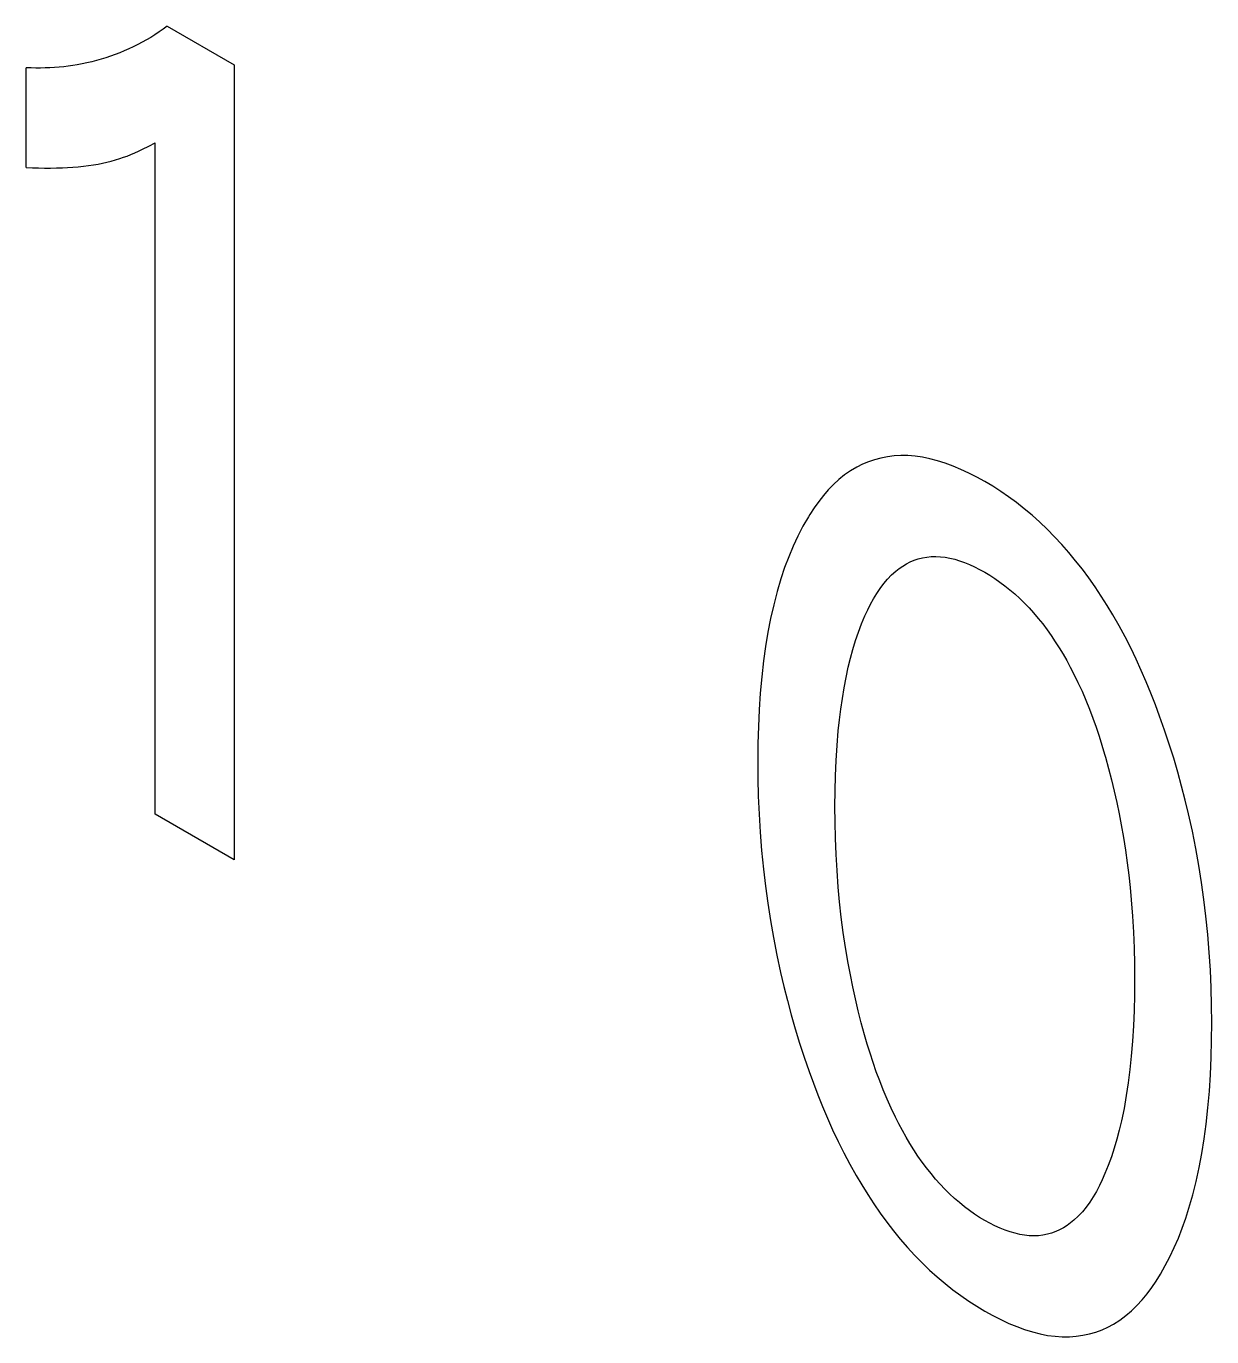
# Model space of a CAD drawing. Extents: x 0 to 420, y 0 to 297.
# Drawn here: x 169.155 to 171.212, y 155.045 to 157.321 of the extents above; entities that cross this region are included whole.
import ezdxf

# ---------------------------------------------------------------- set-up
doc = ezdxf.new("R2010")
doc.units = 0
doc.header["$LTSCALE"] = 23.1
doc.layers.add('40000_ISO', color=7, linetype='CONTINUOUS')

msp = doc.modelspace()

# ---------------------------------------------------------------- linework, layer by layer
at = {"layer": '40000_ISO', "color": 7, "linetype": 'CONTINUOUS'}
for p, q in [((169.3928, 157.3155), (169.3857, 157.3105)), ((169.3999, 157.3205), (169.3928, 157.3155)), ((169.3999, 157.3205), (169.5157, 157.2536)), ((169.3562, 157.2926), (169.3485, 157.2885)), ((169.3637, 157.2968), (169.3562, 157.2926)), ((169.3712, 157.3012), (169.3637, 157.2968)), ((169.3785, 157.3058), (169.3712, 157.3012)), ((169.3857, 157.3105), (169.3785, 157.3058)), ((169.3015, 157.2684), (169.2934, 157.2657)), ((169.3094, 157.2712), (169.3015, 157.2684)), ((169.3173, 157.2743), (169.3094, 157.2712)), ((169.325, 157.2775), (169.3173, 157.2743)), ((169.333, 157.281), (169.325, 157.2775)), ((169.3408, 157.2847), (169.333, 157.281)), ((169.3485, 157.2885), (169.3408, 157.2847)), ((169.1551, 157.0752), (169.1551, 157.2484)), ((169.1634, 157.248), (169.1551, 157.2484)), ((169.1717, 157.2478), (169.1634, 157.248)), ((169.1799, 157.2478), (169.1717, 157.2478)), ((169.1881, 157.248), (169.1799, 157.2478)), ((169.1962, 157.2483), (169.1881, 157.248)), ((169.2042, 157.2487), (169.1962, 157.2483)), ((169.2122, 157.2494), (169.2042, 157.2487)), ((169.2201, 157.2501), (169.2122, 157.2494)), ((169.2279, 157.2511), (169.2201, 157.2501)), ((169.2357, 157.2522), (169.2279, 157.2511)), ((169.2434, 157.2534), (169.2357, 157.2522)), ((169.252, 157.255), (169.2434, 157.2534)), ((169.2604, 157.2568), (169.252, 157.255)), ((169.2688, 157.2587), (169.2604, 157.2568)), ((169.2771, 157.2609), (169.2688, 157.2587)), ((169.2853, 157.2632), (169.2771, 157.2609)), ((169.2934, 157.2657), (169.2853, 157.2632)), ((169.5157, 157.2536), (169.5157, 155.8735)), ((169.3569, 157.1068), (169.3679, 157.1124)), ((169.3679, 157.1124), (169.3789, 157.1182)), ((169.3789, 155.9525), (169.3789, 157.1182)), ((169.295, 157.0845), (169.3025, 157.0864)), ((169.3025, 157.0864), (169.3099, 157.0885)), ((169.3099, 157.0885), (169.3173, 157.0908)), ((169.3173, 157.0908), (169.3237, 157.0929)), ((169.3237, 157.0929), (169.3301, 157.0952)), ((169.3301, 157.0952), (169.3364, 157.0977)), ((169.3364, 157.0977), (169.3433, 157.1006)), ((169.3433, 157.1006), (169.3501, 157.1036)), ((169.3501, 157.1036), (169.3569, 157.1068)), ((169.1551, 157.0752), (169.1657, 157.0748)), ((169.1657, 157.0748), (169.1762, 157.0745)), ((169.1762, 157.0745), (169.1867, 157.0743)), ((169.1867, 157.0743), (169.1971, 157.0743)), ((169.1971, 157.0743), (169.2075, 157.0744)), ((169.2075, 157.0744), (169.2178, 157.0747)), ((169.2178, 157.0747), (169.227, 157.0752)), ((169.227, 157.0752), (169.2362, 157.0758)), ((169.2362, 157.0758), (169.2452, 157.0765)), ((169.2452, 157.0765), (169.2542, 157.0775)), ((169.2542, 157.0775), (169.2631, 157.0786)), ((169.2631, 157.0786), (169.2719, 157.0799)), ((169.2719, 157.0799), (169.2797, 157.0813)), ((169.2797, 157.0813), (169.2874, 157.0828)), ((169.2874, 157.0828), (169.295, 157.0845)), ((170.6166, 156.5644), (170.6063, 156.56)), ((170.6272, 156.568), (170.6166, 156.5644)), ((170.6382, 156.5709), (170.6272, 156.568)), ((170.6495, 156.5731), (170.6382, 156.5709)), ((170.6611, 156.5745), (170.6495, 156.5731)), ((170.673, 156.5752), (170.6611, 156.5745)), ((170.6851, 156.575), (170.673, 156.5752)), ((170.6975, 156.5741), (170.6851, 156.575)), ((170.7103, 156.5722), (170.6975, 156.5741)), ((170.7234, 156.5696), (170.7103, 156.5722)), ((170.7366, 156.5661), (170.7234, 156.5696)), ((170.75, 156.5618), (170.7366, 156.5661)), ((170.5752, 156.5414), (170.5654, 156.5334)), ((170.5856, 156.5486), (170.5752, 156.5414)), ((170.5964, 156.5551), (170.5856, 156.5486)), ((170.6063, 156.56), (170.5964, 156.5551)), ((170.7635, 156.5568), (170.75, 156.5618)), ((170.7772, 156.5511), (170.7635, 156.5568)), ((170.7909, 156.5447), (170.7772, 156.5511)), ((170.8047, 156.5377), (170.7909, 156.5447)), ((170.556, 156.5248), (170.547, 156.5155)), ((170.5654, 156.5334), (170.556, 156.5248)), ((170.8185, 156.53), (170.8047, 156.5377)), ((170.8323, 156.5218), (170.8185, 156.53)), ((170.8461, 156.5129), (170.8323, 156.5218)), ((170.5303, 156.4953), (170.5225, 156.4844)), ((170.5384, 156.5057), (170.5303, 156.4953)), ((170.547, 156.5155), (170.5384, 156.5057)), ((170.8599, 156.5034), (170.8461, 156.5129)), ((170.8735, 156.4934), (170.8599, 156.5034)), ((170.515, 156.4731), (170.5123, 156.4687)), ((170.5225, 156.4844), (170.515, 156.4731)), ((170.8871, 156.4827), (170.8735, 156.4934)), ((170.9005, 156.4715), (170.8871, 156.4827)), ((170.9138, 156.4597), (170.9005, 156.4715)), ((170.5029, 156.4524), (170.4941, 156.4354)), ((170.5123, 156.4687), (170.5029, 156.4524)), ((170.9269, 156.4472), (170.9138, 156.4597)), ((170.4941, 156.4354), (170.4859, 156.4177)), ((170.9397, 156.4342), (170.9269, 156.4472)), ((170.9521, 156.4209), (170.9397, 156.4342)), ((170.4859, 156.4177), (170.4783, 156.3995)), ((170.9643, 156.407), (170.9521, 156.4209)), ((170.9762, 156.3926), (170.9643, 156.407)), ((170.4712, 156.3807), (170.4648, 156.3613)), ((170.4783, 156.3995), (170.4712, 156.3807)), ((170.6702, 156.3792), (170.6763, 156.3833)), ((170.6763, 156.3833), (170.6826, 156.3871)), ((170.6826, 156.3871), (170.6892, 156.3904)), ((170.6892, 156.3904), (170.696, 156.3933)), ((170.696, 156.3933), (170.7031, 156.3957)), ((170.7031, 156.3957), (170.7104, 156.3976)), ((170.7104, 156.3976), (170.7179, 156.3989)), ((170.7179, 156.3989), (170.7256, 156.3997)), ((170.7256, 156.3997), (170.7336, 156.3999)), ((170.7336, 156.3999), (170.7415, 156.3995)), ((170.7415, 156.3995), (170.7496, 156.3986)), ((170.7496, 156.3986), (170.7579, 156.3971)), ((170.7579, 156.3971), (170.7663, 156.3951)), ((170.7663, 156.3951), (170.7748, 156.3925)), ((170.7748, 156.3925), (170.7834, 156.3895)), ((170.7834, 156.3895), (170.7921, 156.386)), ((170.7921, 156.386), (170.8008, 156.382)), ((170.8008, 156.382), (170.8096, 156.3775)), ((170.9878, 156.3778), (170.9762, 156.3926)), ((170.4648, 156.3613), (170.4581, 156.3389)), ((170.6431, 156.3529), (170.6498, 156.3607)), ((170.6498, 156.3607), (170.6568, 156.368)), ((170.6568, 156.368), (170.6643, 156.3746)), ((170.6643, 156.3746), (170.6702, 156.3792)), ((170.8096, 156.3775), (170.8185, 156.3726)), ((170.8185, 156.3726), (170.8273, 156.3673)), ((170.8273, 156.3673), (170.8361, 156.3616)), ((170.8361, 156.3616), (170.8448, 156.3555)), ((170.9991, 156.3626), (170.9878, 156.3778)), ((171.0101, 156.347), (170.9991, 156.3626)), ((170.4581, 156.3389), (170.4522, 156.3159)), ((170.6254, 156.3266), (170.631, 156.3358)), ((170.631, 156.3358), (170.6369, 156.3445)), ((170.6369, 156.3445), (170.6431, 156.3529)), ((170.8448, 156.3555), (170.8535, 156.349)), ((170.8535, 156.349), (170.8621, 156.3421)), ((170.8621, 156.3421), (170.8707, 156.3348)), ((170.8707, 156.3348), (170.8791, 156.3271)), ((171.0207, 156.3311), (171.0101, 156.347)), ((170.4522, 156.3159), (170.4468, 156.2924)), ((170.6153, 156.3071), (170.6202, 156.317)), ((170.6202, 156.317), (170.6254, 156.3266)), ((170.8791, 156.3271), (170.8873, 156.3191)), ((170.8873, 156.3191), (170.8954, 156.3107)), ((171.031, 156.3149), (171.0207, 156.3311)), ((171.0409, 156.2985), (171.031, 156.3149)), ((170.4468, 156.2924), (170.4422, 156.2683)), ((170.6048, 156.2829), (170.6106, 156.2969)), ((170.6106, 156.2969), (170.6153, 156.3071)), ((170.8954, 156.3107), (170.9033, 156.3019)), ((170.9033, 156.3019), (170.9113, 156.2925)), ((170.9113, 156.2925), (170.919, 156.2828)), ((171.0516, 156.2796), (171.0409, 156.2985)), ((170.4422, 156.2683), (170.4381, 156.2437)), ((170.5944, 156.2538), (170.5994, 156.2685)), ((170.5994, 156.2685), (170.6048, 156.2829)), ((170.919, 156.2828), (170.9265, 156.2728)), ((170.9265, 156.2728), (170.9338, 156.2625)), ((171.0619, 156.2604), (171.0516, 156.2796)), ((170.4381, 156.2437), (170.4346, 156.2187)), ((170.5898, 156.2387), (170.5944, 156.2538)), ((170.9338, 156.2625), (170.9409, 156.2519)), ((170.9409, 156.2519), (170.9477, 156.2412)), ((171.0718, 156.2411), (171.0619, 156.2604)), ((170.5817, 156.2075), (170.5855, 156.2232)), ((170.5855, 156.2232), (170.5898, 156.2387)), ((170.9477, 156.2412), (170.9543, 156.2302)), ((170.9543, 156.2302), (170.9607, 156.2192)), ((171.0811, 156.2216), (171.0718, 156.2411)), ((171.0901, 156.202), (171.0811, 156.2216)), ((170.4346, 156.2187), (170.4314, 156.1908)), ((170.5778, 156.1898), (170.5817, 156.2075)), ((170.9607, 156.2192), (170.9668, 156.2079)), ((170.9668, 156.2079), (170.9726, 156.1966)), ((171.0986, 156.1822), (171.0901, 156.202)), ((170.4314, 156.1908), (170.4289, 156.1625)), ((170.5744, 156.1719), (170.5778, 156.1898)), ((170.9726, 156.1966), (170.9801, 156.1813)), ((170.9801, 156.1813), (170.9872, 156.1659)), ((171.1067, 156.1624), (171.0986, 156.1822)), ((170.4289, 156.1625), (170.4269, 156.1337)), ((170.5686, 156.135), (170.5713, 156.1536)), ((170.5713, 156.1536), (170.5744, 156.1719)), ((170.9872, 156.1659), (170.9938, 156.1504)), ((171.1145, 156.1426), (171.1067, 156.1624)), ((170.4269, 156.1337), (170.4256, 156.1046)), ((170.5663, 156.1162), (170.5686, 156.135)), ((170.9938, 156.1504), (171.0001, 156.1349)), ((171.0001, 156.1349), (171.0059, 156.1193)), ((171.1219, 156.1227), (171.1145, 156.1426)), ((170.5643, 156.0971), (170.5663, 156.1162)), ((171.0059, 156.1193), (171.0115, 156.1037)), ((171.1305, 156.0983), (171.1219, 156.1227)), ((170.4256, 156.1046), (170.4248, 156.0751)), ((170.5621, 156.0716), (170.5643, 156.0971)), ((171.0115, 156.1037), (171.0167, 156.0881)), ((171.0167, 156.0881), (171.0216, 156.0725)), ((171.1386, 156.0739), (171.1305, 156.0983)), ((170.4248, 156.0751), (170.4245, 156.0453)), ((170.5605, 156.0456), (170.5621, 156.0716)), ((171.0216, 156.0725), (171.0263, 156.0569)), ((171.1463, 156.0496), (171.1386, 156.0739)), ((170.4245, 156.0453), (170.4248, 156.0146)), ((170.5594, 156.0193), (170.5605, 156.0456)), ((171.0263, 156.0569), (171.0279, 156.0513)), ((171.0279, 156.0513), (171.0334, 156.0316)), ((171.1535, 156.0253), (171.1463, 156.0496)), ((170.5587, 155.9928), (170.5594, 156.0193)), ((171.0334, 156.0316), (171.0385, 156.0119)), ((171.1601, 156.0011), (171.1535, 156.0253)), ((170.4248, 156.0146), (170.4255, 155.9837)), ((171.0385, 156.0119), (171.0432, 155.9923)), ((171.1664, 155.9769), (171.1601, 156.0011)), ((170.4255, 155.9837), (170.4268, 155.9526)), ((170.5585, 155.9659), (170.5587, 155.9928)), ((171.0432, 155.9923), (171.0475, 155.9728)), ((171.0475, 155.9728), (171.0516, 155.9534)), ((171.1722, 155.9529), (171.1664, 155.9769)), ((169.5157, 155.8735), (169.3789, 155.9525)), ((170.4268, 155.9526), (170.4288, 155.9211)), ((170.5587, 155.9385), (170.5585, 155.9659)), ((171.0516, 155.9534), (171.0553, 155.934)), ((171.1788, 155.9228), (171.1722, 155.9529)), ((170.5593, 155.9108), (170.5587, 155.9385)), ((171.0553, 155.934), (171.0591, 155.912)), ((170.4288, 155.9211), (170.4313, 155.8893)), ((170.5605, 155.8828), (170.5593, 155.9108)), ((171.0591, 155.912), (171.0625, 155.89)), ((171.1848, 155.893), (171.1788, 155.9228)), ((170.4313, 155.8893), (170.4344, 155.8572)), ((170.5621, 155.8546), (170.5605, 155.8828)), ((171.0625, 155.89), (171.0656, 155.8682)), ((171.1901, 155.8633), (171.1848, 155.893)), ((170.4344, 155.8572), (170.4379, 155.8278)), ((171.0656, 155.8682), (171.0683, 155.8466)), ((171.1948, 155.8338), (171.1901, 155.8633)), ((170.5642, 155.8261), (170.5621, 155.8546)), ((171.0683, 155.8466), (171.0706, 155.825)), ((170.4379, 155.8278), (170.4419, 155.7981)), ((170.5666, 155.8001), (170.5642, 155.8261)), ((171.0706, 155.825), (171.0726, 155.8037)), ((171.1988, 155.8045), (171.1948, 155.8338)), ((170.4419, 155.7981), (170.4465, 155.7682)), ((170.5695, 155.7738), (170.5666, 155.8001)), ((171.0726, 155.8037), (171.0748, 155.7756)), ((171.2023, 155.7754), (171.1988, 155.8045)), ((170.4465, 155.7682), (170.4517, 155.7382)), ((170.5729, 155.7474), (170.5695, 155.7738)), ((171.0748, 155.7756), (171.0764, 155.7477)), ((171.2055, 155.7439), (171.2023, 155.7754)), ((170.5768, 155.7208), (170.5729, 155.7474)), ((171.0764, 155.7477), (171.0775, 155.7202)), ((171.2081, 155.7126), (171.2055, 155.7439)), ((170.4517, 155.7382), (170.4576, 155.7079)), ((170.5813, 155.6939), (170.5768, 155.7208)), ((170.4576, 155.7079), (170.4641, 155.6774)), ((171.0775, 155.7202), (171.0782, 155.6928)), ((171.21, 155.6816), (171.2081, 155.7126)), ((170.4641, 155.6774), (170.4698, 155.6531)), ((170.5852, 155.6734), (170.5813, 155.6939)), ((171.0782, 155.6928), (171.0784, 155.6658)), ((171.2113, 155.6509), (171.21, 155.6816)), ((170.4698, 155.6531), (170.4759, 155.6288)), ((170.5893, 155.6528), (170.5852, 155.6734)), ((170.5939, 155.632), (170.5893, 155.6528)), ((171.0784, 155.6658), (171.0782, 155.6385)), ((170.5988, 155.6112), (170.5939, 155.632)), ((171.0782, 155.6385), (171.0776, 155.6116)), ((171.2121, 155.6205), (171.2113, 155.6509)), ((170.4759, 155.6288), (170.4825, 155.6043)), ((170.6041, 155.5903), (170.5988, 155.6112)), ((171.0776, 155.6116), (171.0765, 155.5849)), ((171.2124, 155.5904), (171.2121, 155.6205)), ((170.4825, 155.6043), (170.4895, 155.5798)), ((170.6099, 155.5693), (170.6041, 155.5903)), ((171.0765, 155.5849), (171.0749, 155.5585)), ((171.2122, 155.5601), (171.2124, 155.5904)), ((170.4895, 155.5798), (170.4971, 155.5552)), ((170.6145, 155.5534), (170.6099, 155.5693)), ((170.4971, 155.5552), (170.5051, 155.5306)), ((170.6195, 155.5375), (170.6145, 155.5534)), ((171.0749, 155.5585), (171.0727, 155.5325)), ((171.2114, 155.5302), (171.2122, 155.5601)), ((170.5051, 155.5306), (170.5136, 155.5059)), ((170.6247, 155.5215), (170.6195, 155.5375)), ((170.6302, 155.5055), (170.6247, 155.5215)), ((171.0727, 155.5325), (171.0703, 155.5093)), ((171.2101, 155.5006), (171.2114, 155.5302)), ((170.5136, 155.5059), (170.521, 155.4855)), ((170.6361, 155.4896), (170.6302, 155.5055)), ((171.0703, 155.5093), (171.0674, 155.4864)), ((171.2082, 155.4714), (171.2101, 155.5006)), ((170.521, 155.4855), (170.5288, 155.4652)), ((170.6424, 155.4737), (170.6361, 155.4896)), ((170.649, 155.4578), (170.6424, 155.4737)), ((171.0674, 155.4864), (171.064, 155.4639)), ((171.2056, 155.4426), (171.2082, 155.4714)), ((170.5288, 155.4652), (170.5369, 155.4449)), ((170.6561, 155.442), (170.649, 155.4578)), ((171.064, 155.4639), (171.0601, 155.4418)), ((170.5369, 155.4449), (170.5455, 155.4246)), ((170.5455, 155.4246), (170.5545, 155.4045)), ((170.6637, 155.4263), (170.6561, 155.442)), ((170.6695, 155.4148), (170.6637, 155.4263)), ((171.0601, 155.4418), (171.0556, 155.4201)), ((171.2025, 155.4142), (171.2056, 155.4426)), ((170.5545, 155.4045), (170.5639, 155.3845)), ((170.6756, 155.4033), (170.6695, 155.4148)), ((170.682, 155.392), (170.6756, 155.4033)), ((171.0518, 155.404), (171.0476, 155.3882)), ((171.0556, 155.4201), (171.0518, 155.404)), ((171.1991, 155.3888), (171.2025, 155.4142)), ((170.5639, 155.3845), (170.5738, 155.3646)), ((170.6886, 155.3809), (170.682, 155.392)), ((170.6954, 155.3699), (170.6886, 155.3809)), ((171.0476, 155.3882), (171.043, 155.3727)), ((171.195, 155.3637), (171.1991, 155.3888)), ((170.5738, 155.3646), (170.5842, 155.345)), ((170.7025, 155.3591), (170.6954, 155.3699)), ((170.7098, 155.3486), (170.7025, 155.3591)), ((171.0381, 155.3576), (171.0328, 155.3429)), ((171.043, 155.3727), (171.0381, 155.3576)), ((171.1904, 155.3392), (171.195, 155.3637)), ((170.5842, 155.345), (170.5951, 155.3255)), ((170.7174, 155.3384), (170.7098, 155.3486)), ((170.7252, 155.3285), (170.7174, 155.3384)), ((171.0328, 155.3429), (171.027, 155.3285)), ((171.1852, 155.3151), (171.1904, 155.3392)), ((170.5951, 155.3255), (170.605, 155.3088)), ((170.7332, 155.3189), (170.7252, 155.3285)), ((170.7411, 155.31), (170.7332, 155.3189)), ((171.0224, 155.318), (171.0175, 155.3077)), ((171.027, 155.3285), (171.0224, 155.318)), ((171.1793, 155.2916), (171.1852, 155.3151)), ((170.605, 155.3088), (170.6153, 155.2922)), ((170.6153, 155.2922), (170.626, 155.276)), ((170.7492, 155.3015), (170.7411, 155.31)), ((170.7575, 155.2933), (170.7492, 155.3015)), ((170.766, 155.2855), (170.7575, 155.2933)), ((171.0067, 155.2882), (171.0008, 155.279)), ((171.0122, 155.2977), (171.0067, 155.2882)), ((171.0175, 155.3077), (171.0122, 155.2977)), ((171.1728, 155.2687), (171.1793, 155.2916)), ((170.626, 155.276), (170.637, 155.2601)), ((170.7745, 155.2782), (170.766, 155.2855)), ((170.7832, 155.2711), (170.7745, 155.2782)), ((170.7919, 155.2645), (170.7832, 155.2711)), ((170.9946, 155.2703), (170.9879, 155.2621)), ((171.0008, 155.279), (170.9946, 155.2703)), ((171.1671, 155.2509), (171.1728, 155.2687)), ((170.637, 155.2601), (170.6483, 155.2445)), ((170.6483, 155.2445), (170.66, 155.2294)), ((170.8007, 155.2584), (170.7919, 155.2645)), ((170.8096, 155.2526), (170.8007, 155.2584)), ((170.8185, 155.2473), (170.8096, 155.2526)), ((170.8273, 155.2423), (170.8185, 155.2473)), ((170.9674, 155.2428), (170.9613, 155.2384)), ((170.9733, 155.2475), (170.9674, 155.2428)), ((170.9808, 155.2545), (170.9733, 155.2475)), ((170.9879, 155.2621), (170.9808, 155.2545)), ((171.161, 155.2336), (171.1671, 155.2509)), ((170.66, 155.2294), (170.6719, 155.2147)), ((170.8362, 155.2379), (170.8273, 155.2423)), ((170.845, 155.2339), (170.8362, 155.2379)), ((170.8537, 155.2304), (170.845, 155.2339)), ((170.8624, 155.2274), (170.8537, 155.2304)), ((170.871, 155.2249), (170.8624, 155.2274)), ((170.8794, 155.223), (170.871, 155.2249)), ((170.8877, 155.2216), (170.8794, 155.223)), ((170.8958, 155.2207), (170.8877, 155.2216)), ((170.9037, 155.2204), (170.8958, 155.2207)), ((170.9118, 155.2207), (170.9037, 155.2204)), ((170.9195, 155.2217), (170.9118, 155.2207)), ((170.9271, 155.2232), (170.9195, 155.2217)), ((170.9344, 155.2252), (170.9271, 155.2232)), ((170.9415, 155.2278), (170.9344, 155.2252)), ((170.9484, 155.2309), (170.9415, 155.2278)), ((170.955, 155.2344), (170.9484, 155.2309)), ((170.9613, 155.2384), (170.955, 155.2344)), ((171.1544, 155.2166), (171.161, 155.2336)), ((170.6719, 155.2147), (170.6842, 155.2005)), ((170.6842, 155.2005), (170.6967, 155.1868)), ((171.1398, 155.1842), (171.1474, 155.2002)), ((171.1474, 155.2002), (171.1544, 155.2166)), ((170.6967, 155.1868), (170.7096, 155.1736)), ((171.1318, 155.1688), (171.1398, 155.1842)), ((170.7096, 155.1736), (170.7227, 155.161)), ((170.7227, 155.161), (170.736, 155.1491)), ((171.116, 155.142), (171.1233, 155.1539)), ((171.1233, 155.1539), (171.1318, 155.1688)), ((170.736, 155.1491), (170.7495, 155.1377)), ((170.7495, 155.1377), (170.7631, 155.1269)), ((171.1001, 155.1197), (171.1082, 155.1307)), ((171.1082, 155.1307), (171.116, 155.142)), ((170.7631, 155.1269), (170.7768, 155.1167)), ((170.7768, 155.1167), (170.7907, 155.1072)), ((170.7907, 155.1072), (170.8045, 155.0982)), ((171.0826, 155.0996), (171.0916, 155.1094)), ((171.0916, 155.1094), (171.1001, 155.1197)), ((170.8045, 155.0982), (170.8185, 155.0899)), ((170.8185, 155.0899), (170.8324, 155.0821)), ((171.0634, 155.082), (171.0732, 155.0904)), ((171.0732, 155.0904), (171.0826, 155.0996)), ((170.8324, 155.0821), (170.8463, 155.075)), ((170.8463, 155.075), (170.8602, 155.0686)), ((170.8602, 155.0686), (170.874, 155.0629)), ((170.874, 155.0629), (170.8876, 155.0579)), ((171.022, 155.0574), (171.0322, 155.0621)), ((171.0322, 155.0621), (171.0421, 155.0674)), ((171.0421, 155.0674), (171.053, 155.0743)), ((171.053, 155.0743), (171.0634, 155.082)), ((170.8876, 155.0579), (170.9011, 155.0537)), ((170.9011, 155.0537), (170.9145, 155.0503)), ((170.9145, 155.0503), (170.9276, 155.0477)), ((170.9276, 155.0477), (170.9405, 155.0461)), ((170.9405, 155.0461), (170.953, 155.0452)), ((170.953, 155.0452), (170.9653, 155.0453)), ((170.9653, 155.0453), (170.9773, 155.0462)), ((170.9773, 155.0462), (170.9889, 155.0478)), ((170.9889, 155.0478), (171.0003, 155.0503)), ((171.0003, 155.0503), (171.0113, 155.0535)), ((171.0113, 155.0535), (171.022, 155.0574))]:
    msp.add_line(p, q, dxfattribs=at)

doc.saveas('drawing.dxf')
